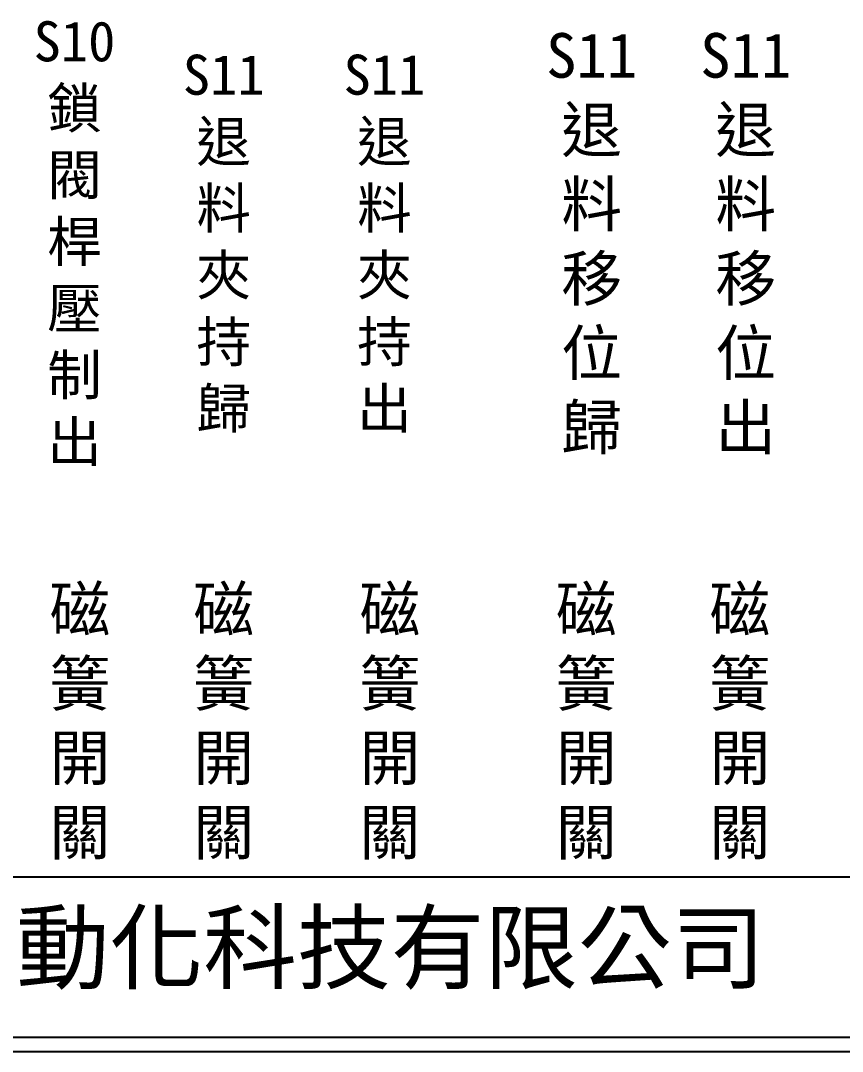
# Model space of a CAD drawing. Extents: x 325 to 612, y 3 to 207.
# Drawn here: x 388.9 to 460.7, y 3 to 93.1 of the extents above; entities that cross this region are included whole.
import ezdxf

# ---------------------------------------------------------------- set-up
doc = ezdxf.new("R2010")
doc.units = 0
doc.layers.add('圖框層', color=7, linetype='CONTINUOUS')
doc.layers.add('標尺寸層', color=3, linetype='CONTINUOUS')
doc.styles.add('CNS', font='romanc.shx', dxfattribs={"bigfont": 'chineset.shx'})
doc.styles.add('STSL', font='KAIU.TTF')

msp = doc.modelspace()

# ---------------------------------------------------------------- linework, layer by layer
at = {"layer": '圖框層', "color": 7}
for p, q in [((326.569, 18.25), (611.07, 18.25)), ((326.569, 4.25), (611.07, 4.25)), ((325.319, 3), (612.319, 3))]:
    msp.add_line(p, q, dxfattribs=at)

# ---------------------------------------------------------------- texts
at = {"layer": '圖框層', "color": 4, "style": 'STSL'}
msp.add_text('泓陞自動化科技有限公司', height=6, dxfattribs=at).set_placement((363.923, 9.076))
at = {"layer": '標尺寸層', "color": 7, "width": 4.96081, "attachment_point": 5, "style": 'CNS'}
for s, insert, char_height in [('{\\fDFKai-SB|b0|i0|c136|p65;S10鎖閥桿壓制出}', (393.585, 73.584), 3.5), ('{\\fDFKai-SB|b0|i0|c136|p65;S11退料移位歸}', (438.776, 73.584), 3.9), ('{\\fDFKai-SB|b0|i0|c136|p65;S11退料移位出}', (452.236, 73.584), 3.9), ('{\\fDFKai-SB|b0|i0|c136|p65;S11退料夾持歸}', (406.624, 73.584), 3.5), ('{\\fDFKai-SB|b0|i0|c136|p65;S11退料夾持出}', (420.668, 73.584), 3.5), ('{\\fDFKai-SB|b0|i0|c136|p65;磁簧開關}', (394.064, 31.684), 3.9), ('{\\fDFKai-SB|b0|i0|c136|p65;磁簧開關}', (406.624, 31.684), 3.9), ('{\\fDFKai-SB|b0|i0|c136|p65;磁簧開關}', (421.147, 31.684), 3.9), ('{\\fDFKai-SB|b0|i0|c136|p65;磁簧開關}', (438.305, 31.684), 3.9), ('{\\fDFKai-SB|b0|i0|c136|p65;磁簧開關}', (451.722, 31.684), 3.9)]:
    msp.add_mtext(s, dxfattribs=dict(at, insert=insert, char_height=char_height))

doc.saveas('drawing.dxf')
